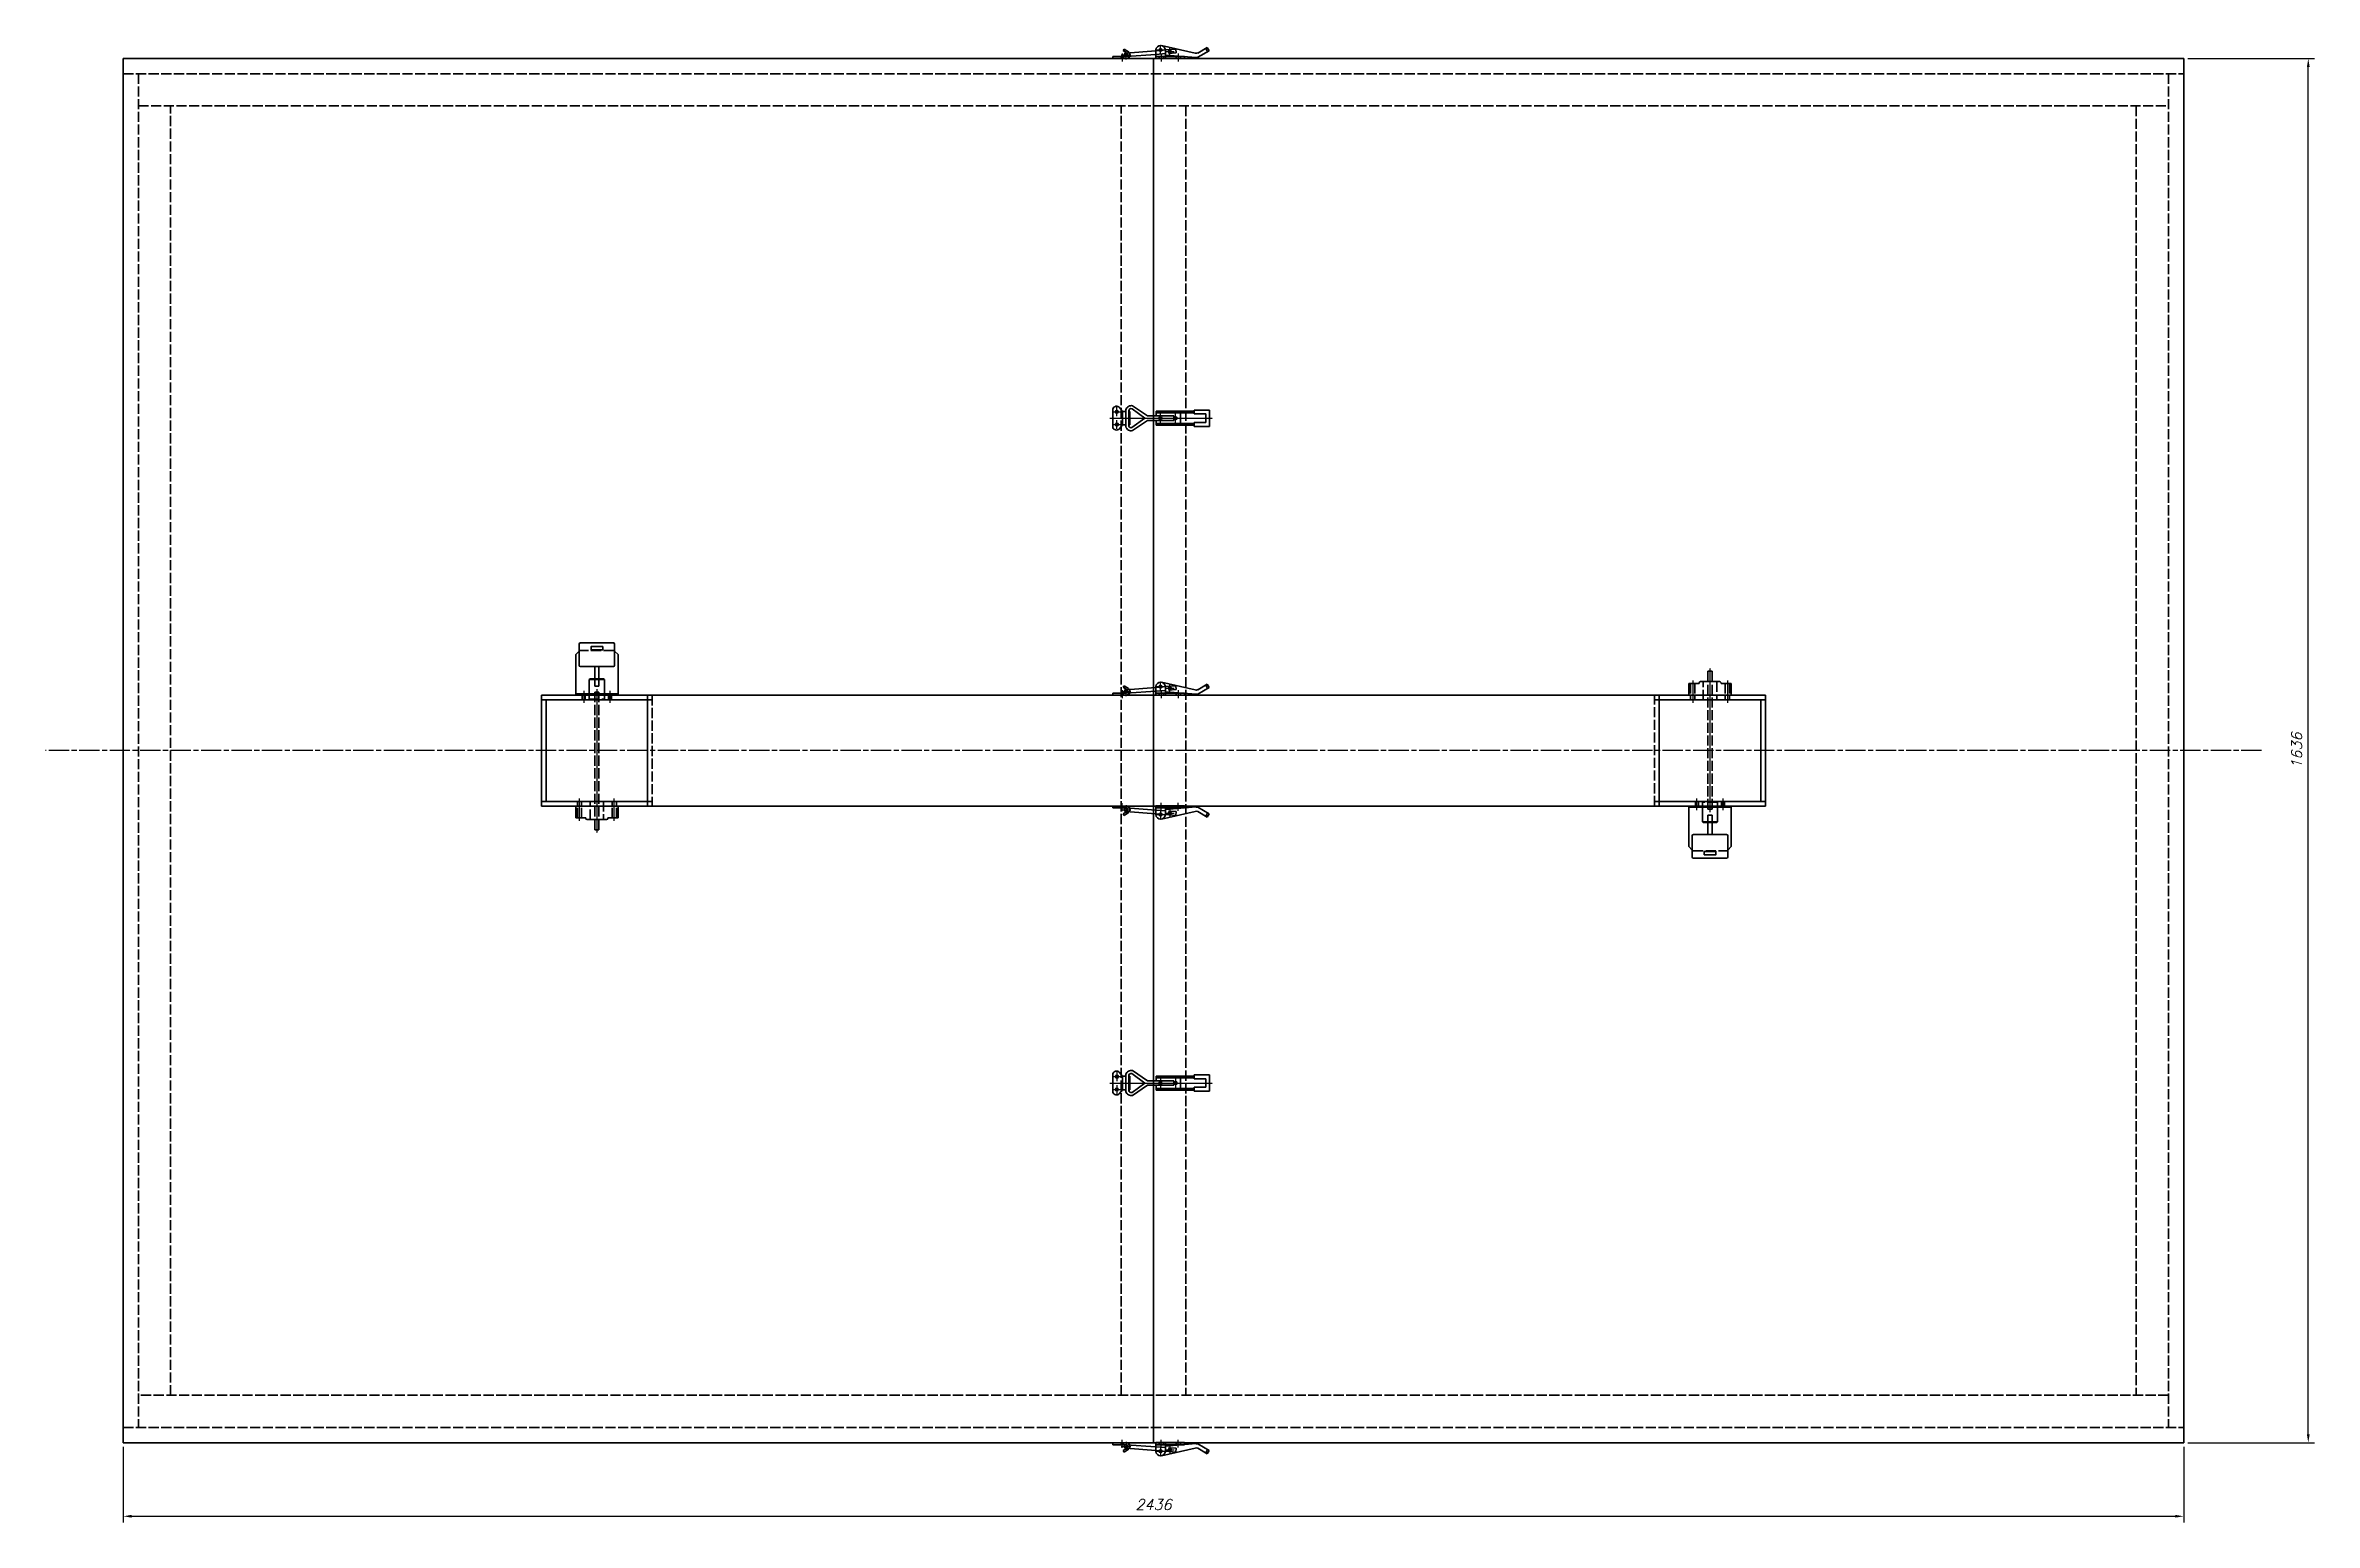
# Model space of a CAD drawing. Header units: millimetres. Extents: x 31 to 13852, y -4936 to 4514.
# Drawn here: x 4026 to 6709, y 1501 to 3247 of the extents above; entities that cross this region are included whole.
import ezdxf

# ---------------------------------------------------------------- set-up
doc = ezdxf.new("R2010")
doc.units = ezdxf.units.MM
for name, pattern in [('ACAD_ISO02W100', [15, 12, -3]), ('ACAD_ISO08W100', [36, 24, -3, 6, -3]), ('CENTER2', [1.125, 0.75, -0.125, 0.125, -0.125])]:
    doc.linetypes.add(name, pattern=pattern)
for name, color, linetype, lineweight in [('ACABADO', 7, 'Continuous', 50), ('EJES', 1, 'ACAD_ISO08W100', 25), ('OCULTA', 3, 'ACAD_ISO02W100', 35), ('TEXTO', 1, 'Continuous', 35)]:
    doc.layers.add(name, color=color, linetype=linetype, lineweight=lineweight)
doc.styles.add('NORMAL', font='romans.shx', dxfattribs={"oblique": 15})
doc.dimstyles.new('ISO-25 (1-2)', dxfattribs={"dimtxt": 2.5, "dimasz": 2, "dimexe": 1.5, "dimexo": 1, "dimgap": 1.5, "dimtad": 1, "dimdec": 1, "dimtxsty": 'NORMAL', "dimcen": 0, "dimclrd": 6, "dimclre": 6, "dimclrt": 256, "dimadec": 0, "dimazin": 0, "dimtfac": 1, "dimtdec": 1, "dimtmove": 0, "dimatfit": 3, "dimfxl": 1, "dimlwd": 25, "dimlwe": 25, "dimarcsym": 0})

# ---------------------------------------------------------------- blocks, each defined once
blk = doc.blocks.new('*D130')
at = {"layer": 'Defpoints', "color": 0, "transparency": 16777216}
for p in [(4117.8, 1595.5), (6553.8, 1595.5), (6553.8, 1508.6)]:
    blk.add_point(p, dxfattribs=at)
at = {"layer": 'TEXTO', "color": 6, "lineweight": 25, "transparency": 16777216}
for p, q in [((4117.8, 1590.5), (4117.8, 1501.1)), ((6553.8, 1590.5), (6553.8, 1501.1)), ((4127.8, 1508.6), (6543.8, 1508.6))]:
    blk.add_line(p, q, dxfattribs=at)
at = {"layer": 'TEXTO', "color": 6, "transparency": 16777216}
for points in [[(4127.8, 1510.3), (4127.8, 1507), (4117.8, 1508.6)], [(6543.8, 1510.3), (6543.8, 1507), (6553.8, 1508.6)]]:
    blk.add_solid(points, dxfattribs=at)
at = {"layer": 'TEXTO', "transparency": 16777216, "insert": (5335.8, 1522.4), "char_height": 12.5, "attachment_point": 5, "style": 'NORMAL'}
blk.add_mtext('2436', dxfattribs=at)
blk = doc.blocks.new('*D131')
at = {"layer": 'Defpoints', "color": 0, "transparency": 16777216}
for p in [(6553.8, 3231.5), (6701.1, 3231.5), (6553.8, 1595.5)]:
    blk.add_point(p, dxfattribs=at)
at = {"layer": 'TEXTO', "color": 6, "lineweight": 25, "transparency": 16777216}
for p, q in [((6558.8, 3231.5), (6708.6, 3231.5)), ((6701.1, 1605.5), (6701.1, 3221.5)), ((6558.8, 1595.5), (6708.6, 1595.5))]:
    blk.add_line(p, q, dxfattribs=at)
at = {"layer": 'TEXTO', "color": 6, "transparency": 16777216}
for points in [[(6699.4, 3221.5), (6702.7, 3221.5), (6701.1, 3231.5)], [(6699.4, 1605.5), (6702.7, 1605.5), (6701.1, 1595.5)]]:
    blk.add_solid(points, dxfattribs=at)
at = {"layer": 'TEXTO', "transparency": 16777216, "insert": (6687.3, 2413.5), "char_height": 12.5, "attachment_point": 5, "rotation": 90, "style": 'NORMAL'}
blk.add_mtext('1636', dxfattribs=at)
blk = doc.blocks.new('*U136')
at = {"layer": 'EJES', "color": 0, "linetype": 'CENTER2', "transparency": 16777216}
blk.add_line((0, -7), (0, 7), dxfattribs=at)
blk = doc.blocks.new('*U137')
at = {"layer": 'EJES', "color": 0, "linetype": 'CENTER2', "transparency": 16777216}
blk.add_line((0, -7), (0, 7), dxfattribs=at)
blk = doc.blocks.new('*U138')
at = {"layer": 'EJES', "color": 0, "linetype": 'CENTER2', "transparency": 16777216}
blk.add_line((0, 13.25), (0, -13.25), dxfattribs=at)
blk = doc.blocks.new('*U139')
at = {"layer": 'EJES', "color": 0, "linetype": 'CENTER2', "transparency": 16777216}
blk.add_line((0, 13.25), (0, -13.25), dxfattribs=at)
blk = doc.blocks.new('*U140')
at = {"layer": 'EJES', "color": 0, "linetype": 'CENTER2', "transparency": 16777216}
blk.add_line((0, -78.8), (0, 91.1), dxfattribs=at)
blk = doc.blocks.new('*U141')
at = {"layer": 'EJES', "color": 0, "linetype": 'CENTER2', "transparency": 16777216}
blk.add_line((0, 7), (0, -7), dxfattribs=at)
blk = doc.blocks.new('*U142')
at = {"layer": 'EJES', "color": 0, "linetype": 'CENTER2', "transparency": 16777216}
blk.add_line((0, 7), (0, -7), dxfattribs=at)
blk = doc.blocks.new('*U143')
at = {"layer": 'EJES', "color": 0, "linetype": 'CENTER2', "transparency": 16777216}
blk.add_line((0, -13.25), (0, 13.25), dxfattribs=at)
blk = doc.blocks.new('*U144')
at = {"layer": 'EJES', "color": 0, "linetype": 'CENTER2', "transparency": 16777216}
blk.add_line((0, -13.25), (0, 13.25), dxfattribs=at)
blk = doc.blocks.new('*U145')
at = {"layer": 'EJES', "color": 0, "linetype": 'CENTER2', "transparency": 16777216}
blk.add_line((0, 78.8), (0, -91.1), dxfattribs=at)
blk = doc.blocks.new('*U194')
at = {"layer": 'EJES', "color": 0, "linetype": 'CENTER2', "transparency": 16777216}
for p, q in [((-5.58, 0), (-0.416, 0)), ((0, 0.416), (0, 5.58)), ((0.416, 0), (5.58, 0)), ((0, -5.58), (0, -0.416))]:
    blk.add_line(p, q, dxfattribs=at)
at = {"layer": 'EJES', "color": 0, "linetype": 'Continuous', "transparency": 16777216}
for p, q in [((-0.208, 0), (0.208, 0)), ((0, -0.208), (0, 0.208))]:
    blk.add_line(p, q, dxfattribs=at)
blk = doc.blocks.new('*U195')
at = {"layer": 'EJES', "color": 0, "linetype": 'CENTER2', "transparency": 16777216}
for p, q in [((-5.1, 0), (-0.32, 0)), ((0, 0.32), (0, 5.1)), ((0.32, 0), (5.1, 0)), ((0, -5.1), (0, -0.32))]:
    blk.add_line(p, q, dxfattribs=at)
at = {"layer": 'EJES', "color": 0, "linetype": 'Continuous', "transparency": 16777216}
for p, q in [((-0.16, 0), (0.16, 0)), ((0, -0.16), (0, 0.16))]:
    blk.add_line(p, q, dxfattribs=at)
blk = doc.blocks.new('*U196')
at = {"layer": 'EJES', "color": 0, "linetype": 'CENTER2', "transparency": 16777216}
for p, q in [((-5.1, 0), (-0.32, 0)), ((0, 0.32), (0, 5.1)), ((0.32, 0), (5.1, 0)), ((0, -5.1), (0, -0.32))]:
    blk.add_line(p, q, dxfattribs=at)
at = {"layer": 'EJES', "color": 0, "linetype": 'Continuous', "transparency": 16777216}
for p, q in [((-0.16, 0), (0.16, 0)), ((0, -0.16), (0, 0.16))]:
    blk.add_line(p, q, dxfattribs=at)
blk = doc.blocks.new('*U197')
at = {"layer": 'EJES', "color": 0, "linetype": 'CENTER2', "transparency": 16777216}
blk.add_line((0, 4.7), (0, -4.7), dxfattribs=at)
blk = doc.blocks.new('*U198')
at = {"layer": 'EJES', "color": 0, "linetype": 'CENTER2', "transparency": 16777216}
blk.add_line((0, 4.7), (0, -4.7), dxfattribs=at)
blk = doc.blocks.new('*U199')
at = {"layer": 'EJES', "color": 0, "linetype": 'CENTER2', "transparency": 16777216}
blk.add_line((0, 4.7), (0, -4.7), dxfattribs=at)
blk = doc.blocks.new('Tirador - Lado')
at = {"layer": 'ACABADO'}
for p, q in [((0, 2.3), (0, 0)), ((0, 2.3), (15.6, 2.3)), ((0, 0), (16.3, 0)), ((12.2, 9.3), (13.4, 11.1)), ((16.8, 6.1), (12.2, 9.3)), ((13.4, 11.1), (18.6, 7.8)), ((50.8, 9.2), (15.4, 6.5)), ((15.6, 2.3), (50.8, 4.9)), ((50.8, 10.1), (50.8, -0.1)), ((84.9, 2.3), (50.8, 2.3)), ((97.4, 6.3), (57.7, 15.4)), ((62.1, 10.1), (62.1, -0.1)), ((62.1, 4), (98.6, 1.1)), ((84.9, -0.1), (84.9, 2.3)), ((111.6, 13), (100.6, 6.5)), ((100.6, 1.4), (113.9, 9.1)), ((109.8, 11.9), (112, 8)), ((113.9, 9.1), (111.6, 13)), ((50.8, -0.1), (84.9, -0.1))]:
    blk.add_line(p, q, dxfattribs=at)
for centre, radius in [((15.6, 4.4), 2.08), ((56.4, 10.1), 1.6), ((67.4, 8.3), 1.6)]:
    blk.add_circle(centre, radius, dxfattribs=at)
for centre, radius, start, end in [((15.6, 4.4), 4.5, 278.6049, 336.3315), ((15.6, 4.4), 4.5, 31.6539, 48.9612), ((56.5, 9.9), 5.65, 2.7666, 177.2334), ((98.7, 10.5), 4.39, 252.8045, 296.062), ((99.1, 5.2), 4.09, 261.8609, 291.5697)]:
    blk.add_arc(centre, radius, start, end, dxfattribs=at)
at = {"layer": 'OCULTA'}
for p, q in [((9.8, 2.3), (9.8, 0)), ((12.4, 2.3), (12.4, 0)), ((74.4, 11.1), (50.8, 9.2)), ((50.8, 4.9), (74.8, 6.6)), ((54.7, 2.3), (54.7, -0.1)), ((59.8, 2.3), (59.8, -0.1)), ((74.8, 6.6), (74.4, 11.1)), ((74.8, 2.3), (74.8, -0.1)), ((79.8, 2.3), (79.8, -0.1))]:
    blk.add_line(p, q, dxfattribs=at)
blk.add_arc((15.6, 4.4), 4.5, 336.3315, 31.6539, dxfattribs=at)
at = {"layer": 'EJES', "linetype": 'CENTER2'}
for name, p in [('*U194', (15.6, 4.4)), ('*U197', (11.1, 1.2)), ('*U195', (56.4, 10.1)), ('*U198', (57.2, 1.1)), ('*U196', (67.4, 8.3)), ('*U199', (77.3, 1.1))]:
    blk.add_blockref(name, p, dxfattribs=at)
blk = doc.blocks.new('*U185')
at = {"layer": 'EJES', "color": 0, "linetype": 'CENTER2', "transparency": 16777216}
blk.add_line((-60.1, 0), (61.2, 0), dxfattribs=at)
blk = doc.blocks.new('*U181')
at = {"layer": 'EJES', "color": 0, "linetype": 'CENTER2', "transparency": 16777216}
for p, q in [((-5.1969, 0), (-0.33938, 0)), ((0, 0.33938), (0, 5.1969)), ((0.33938, 0), (5.1969, 0)), ((0, -5.1969), (0, -0.33938))]:
    blk.add_line(p, q, dxfattribs=at)
at = {"layer": 'EJES', "color": 0, "linetype": 'Continuous', "transparency": 16777216}
for p, q in [((-0.16969, 0), (0.16969, 0)), ((0, -0.16969), (0, 0.16969))]:
    blk.add_line(p, q, dxfattribs=at)
blk = doc.blocks.new('*U182')
at = {"layer": 'EJES', "color": 0, "linetype": 'CENTER2', "transparency": 16777216}
for p, q in [((-5.1969, 0), (-0.33938, 0)), ((0, 0.33938), (0, 5.1969)), ((0.33938, 0), (5.1969, 0)), ((0, -5.1969), (0, -0.33938))]:
    blk.add_line(p, q, dxfattribs=at)
at = {"layer": 'EJES', "color": 0, "linetype": 'Continuous', "transparency": 16777216}
for p, q in [((-0.16969, 0), (0.16969, 0)), ((0, -0.16969), (0, 0.16969))]:
    blk.add_line(p, q, dxfattribs=at)
blk = doc.blocks.new('*U183')
at = {"layer": 'EJES', "color": 0, "linetype": 'CENTER2', "transparency": 16777216}
for p, q in [((-5.1969, 0), (-0.33938, 0)), ((0, 0.33938), (0, 5.1969)), ((0.33938, 0), (5.1969, 0)), ((0, -5.1969), (0, -0.33938))]:
    blk.add_line(p, q, dxfattribs=at)
at = {"layer": 'EJES', "color": 0, "linetype": 'Continuous', "transparency": 16777216}
for p, q in [((-0.16969, 0), (0.16969, 0)), ((0, -0.16969), (0, 0.16969))]:
    blk.add_line(p, q, dxfattribs=at)
blk = doc.blocks.new('*U184')
at = {"layer": 'EJES', "color": 0, "linetype": 'CENTER2', "transparency": 16777216}
for p, q in [((-5.1969, 0), (-0.33938, 0)), ((0, 0.33938), (0, 5.1969)), ((0.33938, 0), (5.1969, 0)), ((0, -5.1969), (0, -0.33938))]:
    blk.add_line(p, q, dxfattribs=at)
at = {"layer": 'EJES', "color": 0, "linetype": 'Continuous', "transparency": 16777216}
for p, q in [((-0.16969, 0), (0.16969, 0)), ((0, -0.16969), (0, 0.16969))]:
    blk.add_line(p, q, dxfattribs=at)
blk = doc.blocks.new('Tirador')
at = {"layer": 'ACABADO'}
for p, q in [((-19.9, 10.8), (-19.9, -11)), ((-8.5, 8), (-11.9, 12.5)), ((-4.7, 8), (-8.5, 8)), ((-8.5, 8), (-8.5, -8)), ((-4.7, 10), (-4.7, -10.2)), ((-1, 8.9), (-1, -9.2)), ((-1, 8), (0, 8)), ((0, 8), (0, -8)), ((17.8, 0.1), (2.6, -11.1)), ((2.9, 11.1), (17.8, 0.1)), ((21, 2.7), (3.5, 14.6)), ((21, 2.7), (52.4, 2.7)), ((31.5, 2.7), (31.5, 8.3)), ((31.5, 8.3), (76.4, 8.3)), ((76.4, 6.4), (31.5, 6.4)), ((52.4, 2.7), (52.4, -2.7)), ((60.1, 6.4), (60.1, -6.2)), ((76.4, 9.6), (76.4, 5)), ((94.4, 9.6), (76.4, 9.6)), ((76.4, 5), (90, 5)), ((90, 5), (90, -5)), ((94.4, -9.6), (94.4, 9.6)), ((-8.5, -8), (-12.4, -12.9)), ((-8.5, -8), (-4.7, -8)), ((0, -8), (-1, -8)), ((21, -2.7), (3.5, -14.6)), ((52.4, -2.7), (21, -2.7)), ((31.5, -2.7), (31.5, -8.1)), ((76.4, -6.2), (31.5, -6.2)), ((31.5, -8.1), (76.4, -8.1)), ((90, -5), (76.4, -5)), ((76.4, -5), (76.4, -9.6)), ((76.4, -9.6), (94.4, -9.6))]:
    blk.add_line(p, q, dxfattribs=at)
for centre in [(-15.2, 7.7), (36.3, 0), (54.3, 0), (-15.1, -7.5)]:
    blk.add_circle(centre, 1.7, dxfattribs=at)
for centre, radius, start, end in [((-15.4, 9.5), 4.67, 40.7842, 162.9758), ((1.7, 8.3), 6.58, 73.7397, 165.5431), ((1.7, 8.6), 2.76, 65.6621, 173.9918), ((-15.5, -9.3), 4.72, 201.0633, 311.0429), ((1.7, -8.3), 6.58, 194.4569, 286.2603), ((1.7, -8.5), 2.79, 195.1426, 290.5761)]:
    blk.add_arc(centre, radius, start, end, dxfattribs=at)
at = {"layer": 'EJES', "linetype": 'CENTER2'}
for name, p in [('*U181', (-15.2, 7.7)), ('*U183', (36.3, 0)), ('*U184', (54.3, 0)), ('*U185', (36.7, 0)), ('*U182', (-15.1, -7.5))]:
    blk.add_blockref(name, p, dxfattribs=at)

msp = doc.modelspace()

# ---------------------------------------------------------------- linework, layer by layer
at = {"layer": 'ACABADO'}
for p, q in [((6553.79, 3231.54), (4117.79, 3231.54)), ((4117.79, 3231.54), (4117.79, 1595.54)), ((5335.79, 3231.54), (5335.79, 1595.54)), ((6553.79, 1595.54), (6553.79, 3231.54)), ((4652.79, 2527.04), (4656.79, 2531.04)), ((4652.79, 2527.04), (4652.79, 2479.04)), ((4656.79, 2539.39), (4656.79, 2514.26)), ((4697.35, 2540.82), (4658.23, 2540.82)), ((4698.79, 2514.26), (4698.79, 2539.39)), ((4702.79, 2527.04), (4698.79, 2531.04)), ((4702.79, 2479.04), (4702.79, 2527.04)), ((4658.23, 2512.82), (4697.35, 2512.82)), ((4668.79, 2497.54), (4669.79, 2498.54)), ((4668.79, 2480.54), (4668.79, 2497.54)), ((4668.79, 2497.54), (4686.79, 2497.54)), ((4685.79, 2498.54), (4669.79, 2498.54)), ((4675.29, 2498.54), (4675.29, 2512.82)), ((4675.29, 2512.82), (4680.29, 2512.82)), ((4680.29, 2512.82), (4680.29, 2498.54)), ((4686.79, 2497.54), (4685.79, 2498.54)), ((4686.79, 2497.54), (4686.79, 2480.54)), ((5982.23, 2495.04), (6005.35, 2495.04)), ((5996.29, 2507.36), (5991.29, 2507.36)), ((5991.29, 2507.36), (5991.29, 2495.04)), ((5996.29, 2495.04), (5996.29, 2507.36)), ((4612.29, 2348.04), (4612.29, 2479.04)), ((4612.29, 2479.04), (5335.79, 2479.04)), ((4617.79, 2353.54), (4617.79, 2473.54)), ((4617.79, 2473.54), (4737.79, 2473.54)), ((4652.79, 2480.54), (4702.79, 2480.54)), ((4652.79, 2479.04), (4702.79, 2479.04)), ((4691.54, 2480.54), (4664.04, 2480.54)), ((4737.79, 2479.04), (4737.79, 2348.04)), ((5335.79, 2479.04), (6059.29, 2479.04)), ((5933.79, 2348.04), (5933.79, 2479.04)), ((5933.79, 2473.54), (6053.79, 2473.54)), ((5980.79, 2493.04), (5968.79, 2493.04)), ((5980.79, 2493.6), (5980.79, 2493.04)), ((6006.79, 2493.6), (6006.79, 2493.04)), ((6006.79, 2493.04), (6018.79, 2493.04)), ((6053.79, 2473.54), (6053.79, 2353.54)), ((6059.29, 2479.04), (6059.29, 2348.04)), ((5335.79, 2348.04), (4612.29, 2348.04)), ((4737.79, 2353.54), (4617.79, 2353.54)), ((4664.79, 2334.04), (4652.79, 2334.04)), ((4664.79, 2333.48), (4664.79, 2334.04)), ((4690.79, 2333.48), (4690.79, 2334.04)), ((4690.79, 2334.04), (4702.79, 2334.04)), ((6059.29, 2348.04), (5335.79, 2348.04)), ((6053.79, 2353.54), (5933.79, 2353.54)), ((5968.79, 2348.04), (5968.79, 2300.04)), ((6018.79, 2348.04), (5968.79, 2348.04)), ((6018.79, 2346.54), (5968.79, 2346.54)), ((5980.04, 2346.54), (6007.54, 2346.54)), ((5984.79, 2329.54), (5984.79, 2346.54)), ((6002.79, 2346.54), (6002.79, 2329.54)), ((6018.79, 2300.04), (6018.79, 2348.04)), ((4689.35, 2332.04), (4666.23, 2332.04)), ((4675.29, 2332.04), (4675.29, 2319.72)), ((4675.29, 2319.72), (4680.29, 2319.72)), ((4680.29, 2319.72), (4680.29, 2332.04)), ((5972.79, 2312.82), (5972.79, 2287.69)), ((6013.35, 2314.26), (5974.23, 2314.26)), ((5984.79, 2329.54), (5985.79, 2328.54)), ((6002.79, 2329.54), (5984.79, 2329.54)), ((5985.79, 2328.54), (6001.79, 2328.54)), ((5991.29, 2314.26), (5991.29, 2328.54)), ((5996.29, 2314.26), (5991.29, 2314.26)), ((5996.29, 2328.54), (5996.29, 2314.26)), ((6002.79, 2329.54), (6001.79, 2328.54)), ((6014.79, 2287.69), (6014.79, 2312.82)), ((5968.79, 2300.04), (5972.79, 2296.04)), ((5974.23, 2286.26), (6013.35, 2286.26)), ((6018.79, 2300.04), (6014.79, 2296.04)), ((4117.79, 1595.54), (6553.79, 1595.54))]:
    msp.add_line(p, q, dxfattribs=at)
for points in [[(4684.67, 2532.64), (4670.91, 2532.64), (4670.91, 2536.57), (4684.67, 2536.57)], [(5986.91, 2294.44), (6000.67, 2294.44), (6000.67, 2290.51), (5986.91, 2290.51)]]:
    msp.add_lwpolyline(points, close=True, dxfattribs=at)
for points in [[(6018.79, 2493.04), (6018.79, 2479.04), (5968.79, 2479.04), (5968.79, 2493.04)], [(4652.79, 2334.04), (4652.79, 2348.04), (4702.79, 2348.04), (4702.79, 2334.04)]]:
    msp.add_lwpolyline(points, dxfattribs=at)
for centre, start, end in [((4658.23, 2539.39), 90, 180), ((4697.35, 2539.39), 0, 90), ((4658.23, 2514.26), 180, 270), ((4697.35, 2514.26), 270, 0), ((5982.23, 2493.6), 90, 180), ((6005.35, 2493.6), 0, 90), ((4666.23, 2333.48), 180, 270), ((4689.35, 2333.48), 270, 0), ((5974.23, 2312.82), 90, 180), ((6013.35, 2312.82), 0, 90), ((5974.23, 2287.69), 180, 270), ((6013.35, 2287.69), 270, 0)]:
    msp.add_arc(centre, 1.44, start, end, dxfattribs=at)
at = {"layer": 'EJES'}
msp.add_line((6645.79, 2413.54), (4025.79, 2413.54), dxfattribs=at)
at = {"layer": 'OCULTA'}
for p, q in [((4117.79, 3213.54), (6553.79, 3213.54)), ((4135.79, 3213.54), (4135.79, 1613.54)), ((6535.79, 3213.54), (6535.79, 1613.54)), ((4135.79, 3175.44), (6535.79, 3175.44)), ((4173.89, 1651.64), (4173.89, 3175.44)), ((5297.69, 1651.64), (5297.69, 3175.44)), ((5373.89, 3175.44), (5373.89, 1651.64)), ((6497.69, 3175.44), (6497.69, 1651.64)), ((4656.79, 2531.04), (4657.79, 2532.04)), ((4697.79, 2532.04), (4657.79, 2532.04)), ((4698.79, 2531.04), (4697.79, 2532.04)), ((4675.29, 2489.82), (4675.29, 2498.54)), ((4680.29, 2498.54), (4680.29, 2489.82)), ((5985.79, 2473.54), (5985.79, 2495.04)), ((5991.29, 2344.47), (5991.29, 2495.04)), ((5996.29, 2344.47), (5996.29, 2495.04)), ((6001.79, 2495.04), (6001.79, 2473.54)), ((4612.29, 2473.54), (4617.79, 2473.54)), ((4660.54, 2480.54), (4660.54, 2473.54)), ((4664.04, 2480.54), (4664.04, 2473.54)), ((4668.79, 2474.54), (4668.79, 2480.54)), ((4669.79, 2473.54), (4668.79, 2474.54)), ((4668.79, 2474.54), (4686.79, 2474.54)), ((4685.79, 2473.54), (4669.79, 2473.54)), ((4675.29, 2489.82), (4680.29, 2489.82)), ((4680.29, 2482.61), (4675.29, 2482.61)), ((4675.29, 2482.61), (4675.29, 2332.04)), ((4680.29, 2482.61), (4680.29, 2332.04)), ((4686.79, 2474.54), (4685.79, 2473.54)), ((4686.79, 2480.54), (4686.79, 2474.54)), ((4691.54, 2480.54), (4691.54, 2473.54)), ((4695.04, 2480.54), (4695.04, 2473.54)), ((4737.79, 2473.54), (4743.29, 2473.54)), ((4743.29, 2479.04), (4743.29, 2348.04)), ((5928.29, 2348.04), (5928.29, 2479.04)), ((5928.29, 2473.54), (5933.79, 2473.54)), ((5970.79, 2493.04), (5970.79, 2473.54)), ((5975.79, 2493.04), (5975.79, 2473.54)), ((6011.79, 2493.04), (6011.79, 2473.54)), ((6016.79, 2493.04), (6016.79, 2473.54)), ((6053.79, 2473.54), (6059.29, 2473.54)), ((4617.79, 2353.54), (4612.29, 2353.54)), ((4654.79, 2334.04), (4654.79, 2353.54)), ((4659.79, 2334.04), (4659.79, 2353.54)), ((4669.79, 2332.04), (4669.79, 2353.54)), ((4685.79, 2353.54), (4685.79, 2332.04)), ((4695.79, 2334.04), (4695.79, 2353.54)), ((4700.79, 2334.04), (4700.79, 2353.54)), ((4743.29, 2353.54), (4737.79, 2353.54)), ((5933.79, 2353.54), (5928.29, 2353.54)), ((5976.54, 2346.54), (5976.54, 2353.54)), ((5980.04, 2346.54), (5980.04, 2353.54)), ((5984.79, 2352.54), (5985.79, 2353.54)), ((6002.79, 2352.54), (5984.79, 2352.54)), ((5984.79, 2346.54), (5984.79, 2352.54)), ((5985.79, 2353.54), (6001.79, 2353.54)), ((5991.29, 2344.47), (5996.29, 2344.47)), ((5996.29, 2337.26), (5991.29, 2337.26)), ((5991.29, 2328.54), (5991.29, 2337.26)), ((5996.29, 2337.26), (5996.29, 2328.54)), ((6001.79, 2353.54), (6002.79, 2352.54)), ((6002.79, 2352.54), (6002.79, 2346.54)), ((6007.54, 2346.54), (6007.54, 2353.54)), ((6011.04, 2346.54), (6011.04, 2353.54)), ((6059.29, 2353.54), (6053.79, 2353.54)), ((5972.79, 2296.04), (5973.79, 2295.04)), ((5973.79, 2295.04), (6013.79, 2295.04)), ((6014.79, 2296.04), (6013.79, 2295.04)), ((6535.79, 1651.64), (4135.79, 1651.64)), ((4117.79, 1613.54), (6553.79, 1613.54))]:
    msp.add_line(p, q, dxfattribs=at)

# ---------------------------------------------------------------- block references
at = {"layer": 'EJES'}
for name, p in [('Tirador - Lado', (5287.79, 3231.54)), ('Tirador', (5307.68, 2806.39)), ('Tirador - Lado', (5287.79, 2479.04))]:
    msp.add_blockref(name, p, dxfattribs=at)
at = {"layer": 'EJES', "linetype": 'CENTER2'}
for name, p in [('*U138', (5973.29, 2483.29)), ('*U140', (5993.79, 2419.76)), ('*U139', (6014.29, 2483.29)), ('*U142', (4662.29, 2477.04)), ('*U145', (4677.79, 2407.32)), ('*U141', (4693.29, 2477.04)), ('*U144', (4657.29, 2343.79)), ('*U143', (4698.29, 2343.79)), ('*U136', (5978.29, 2350.04)), ('*U137', (6009.29, 2350.04))]:
    msp.add_blockref(name, p, dxfattribs=at)
at = {"layer": 'EJES', "xscale": -1, "rotation": 180}
for name, p in [('Tirador - Lado', (5287.79, 2348.04)), ('Tirador', (5307.68, 2020.69)), ('Tirador - Lado', (5287.79, 1595.54))]:
    msp.add_blockref(name, p, dxfattribs=at)

# ---------------------------------------------------------------- dimensions: what is measured, and where the dimension line sits
at = {"layer": 'TEXTO'}
dim = msp.add_linear_dim(base=(6701.07, 3231.54), p1=(6553.79, 1595.54), p2=(6553.79, 3231.54), angle=90, dimstyle='ISO-25 (1-2)', dxfattribs=at)
dim.commit()
dim.dimension.update_dxf_attribs({"geometry": '*D131', "text_midpoint": (6687.32, 2413.54)})
dim = msp.add_linear_dim(base=(6553.79, 1508.64), p1=(4117.79, 1595.54), p2=(6553.79, 1595.54), dimstyle='ISO-25 (1-2)', dxfattribs=at)
dim.commit()
dim.dimension.update_dxf_attribs({"geometry": '*D130', "text_midpoint": (5335.79, 1522.39)})

doc.saveas('drawing.dxf')
